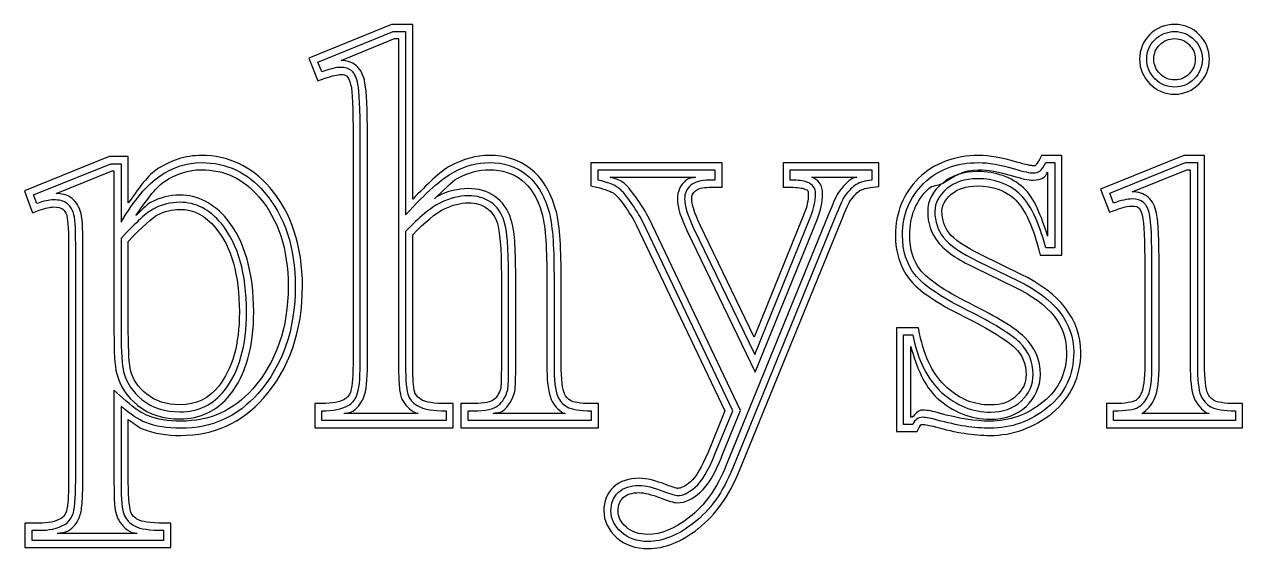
# Model space of a CAD drawing. Extents: x 35 to 204, y 106 to 197.
# Drawn here: x 154.94 to 178.7, y 132.91 to 143.15 of the extents above; entities that cross this region are included whole.
import ezdxf

# ---------------------------------------------------------------- set-up
doc = ezdxf.new("R2010")
doc.units = 0
doc.layers.add('Plast_1', color=7, linetype='CONTINUOUS')

msp = doc.modelspace()

# ---------------------------------------------------------------- linework, layer by layer
at = {"layer": 'Plast_1', "color": 7}
for points in [[(162.10547, 143.14648), (160.48828, 142.48438), (160.66406, 142.04688), (160.78906, 142.08988)], [(162.51753, 139.73414), (162.51753, 143.14624), (162.37886, 143.14624), (162.10547, 143.14648)], [(160.74481, 142.22131), (160.67001, 142.4082), (162.13314, 143.00627), (162.37871, 143.00629)], [(161.11942, 142.44113), (162.16017, 142.86719)], [(162.16017, 142.86719), (162.23827, 142.86719), (162.23827, 139.06836), (162.24027, 139.07036), (162.24027, 136.51763)], [(162.37871, 143.00629), (162.37871, 139.42856)], [(177.37895, 142.86705), (177.37891, 142.86719)], [(177.6582, 142.75), (177.6582, 142.748), (177.6602, 142.746)], [(161.23633, 142.13278), (161.23633, 142.13078), (161.23833, 142.12878)], [(177.65824, 142.18155), (177.65824, 142.17955)], [(161.31253, 141.94909), (161.31253, 141.94709), (161.31453, 141.94509)], [(177.85547, 141.98633), (177.85747, 141.98633)], [(161.35363, 140.94509), (161.35363, 136.51736)], [(161.49237, 136.51828), (161.49237, 140.94505)], [(161.63312, 136.51731), (161.63312, 140.94504)], [(156.9707, 139.66406), (156.9707, 140.56641), (156.59961, 140.56641), (154.94336, 139.89648), (154.99026, 139.76953), (155.10355, 139.4668), (155.2344, 139.5176)], [(155.12179, 139.81838), (156.62764, 140.42712), (156.83056, 140.42712), (156.83056, 139.28439)], [(158.39467, 140.58764), (158.39453, 140.58789)], [(165.99219, 140.44336), (165.99219, 140.30469), (165.99219, 139.99609), (166.10156, 139.97069)], [(168.3011, 139.96679), (168.55305, 139.96679), (168.55305, 140.44335), (165.99219, 140.44336)], [(171.48822, 139.96886), (171.61127, 139.98256), (171.61127, 140.4435), (169.74213, 140.4435), (169.74213, 139.96694), (169.8808, 139.96694)], [(173.55474, 140.58762), (173.55469, 140.58789)], [(174.72866, 138.74801), (174.75596, 138.64254), (175.17979, 138.64254), (175.17979, 140.58785), (175.03916, 140.58785), (174.77744, 140.58785), (174.73834, 140.51165)], [(174.86338, 140.4485), (175.03959, 140.44848)], [(175.03959, 140.44848), (175.03959, 138.78244), (174.86338, 138.78244)], [(177.55859, 140.58789), (175.93359, 139.92773), (176.10742, 139.47852), (176.23633, 139.52732)], [(176.18769, 139.6581), (176.11289, 139.85033), (177.5867, 140.4484), (177.82167, 140.44848)], [(177.96103, 136.51751), (177.96103, 140.58782), (177.82236, 140.58782), (177.55859, 140.58789)], [(177.82167, 140.44848), (177.82167, 136.51832)], [(155.56442, 139.84773), (156.65427, 140.28718), (156.69137, 140.28718), (156.69137, 139.10945), (156.69137, 138.96882), (156.69137, 138.77155), (156.69137, 137.14265)], [(164.01393, 140.30874), (164.01368, 140.30859)], [(166.13265, 140.30431), (168.41278, 140.30431), (168.41278, 140.10673), (168.30064, 140.10673)], [(166.13265, 140.10681), (166.13265, 140.30431)], [(169.88125, 140.10677), (169.88125, 140.30435), (171.47254, 140.30435), (171.47254, 140.10677)], [(174.90034, 140.26371), (174.90034, 139.01371)], [(176.55098, 139.87676), (177.61329, 140.30859)], [(177.61329, 140.30859), (177.68169, 140.30859), (177.68169, 136.51758)], [(157.66595, 140.07034), (157.66795, 140.07234)], [(163.38303, 140.13882), (163.38503, 140.13882)], [(166.36707, 140.16413), (166.36719, 140.16406)], [(166.36719, 140.16406), (168.03516, 140.16406)], [(166.6113, 140.06833), (166.6093, 140.07033), (166.6073, 140.07233)], [(170.30079, 140.1641), (171.17579, 140.1641)], [(170.44732, 140.06059), (170.44532, 140.06059)], [(155.18581, 139.64748), (155.12179, 139.81838)], [(155.83981, 139.77153), (155.83981, 139.77353)], [(170.14838, 139.93954), (170.15238, 139.93954), (170.15438, 139.93754)], [(170.22278, 139.89654), (170.22478, 139.89454), (170.22478, 139.89254)], [(170.8203, 139.86335), (170.8183, 139.85935), (170.8163, 139.85735)], [(174.24619, 139.74605), (174.24819, 139.74605)], [(155.68167, 139.5449), (155.68367, 139.5429), (155.68567, 139.5429)], [(163.95895, 139.56037), (163.96095, 139.55837)], [(171.04672, 139.6992), (171.04872, 139.7012), (171.05072, 139.7052)], [(176.67773, 139.56252), (176.67973, 139.56252), (176.68173, 139.56052)], [(164.16798, 139.25759), (164.16798, 139.25559), (164.16998, 139.25559)], [(164.43377, 139.34388), (164.43377, 139.34588)], [(166.87695, 139.23437), (168.60742, 135.60155), (168.2832, 134.80858)], [(168.41278, 134.75624), (168.75988, 135.60528), (167.00305, 139.29515)], [(168.54299, 134.7031), (168.54099, 134.7031), (168.91208, 135.60935), (167.12888, 139.35544)], [(167.87109, 139.10741), (169.19727, 136.35546), (170.41016, 139.34765), (170.41016, 139.34965)], [(167.99627, 139.16691), (169.18707, 136.69988), (170.28174, 139.40186)], [(170.15268, 139.45504), (169.17612, 137.04293), (168.12339, 139.22652)], [(170.62098, 139.42181), (170.62298, 139.42181), (168.63079, 134.54095)], [(170.75165, 139.3699), (168.75988, 134.48924)], [(168.88852, 134.43748), (170.88071, 139.31834)], [(177.02364, 139.4607), (177.02364, 139.4627)], [(162.37877, 139.10279), (162.37877, 136.51828)], [(162.51755, 136.5174), (162.51755, 139.03888)], [(172.98257, 139.07023), (172.98057, 139.07223)], [(155.80487, 138.86321), (155.80487, 134.23821)], [(155.94406, 134.23819), (155.94406, 138.86253)], [(156.08397, 134.23833), (156.08397, 138.86333)], [(156.83056, 138.96933), (156.83056, 137.14309)], [(156.97067, 137.14262), (156.97067, 138.90824)], [(173.54442, 138.52078), (174.32405, 138.14165)], [(174.38492, 138.2675), (173.60562, 138.6464)], [(172.42196, 138.34961), (172.41996, 138.34961), (172.41996, 138.35161)], [(173.48437, 138.39453), (174.26367, 138.01563)], [(176.79503, 138.40231), (176.79503, 136.51755)], [(176.93531, 136.51826), (176.93531, 138.40324)], [(177.07444, 136.51734), (177.07444, 138.4021)], [(164.24618, 138.24778), (164.24618, 136.51731)], [(164.38653, 136.51828), (164.38653, 138.24841)], [(164.52557, 136.51771), (164.52557, 138.24818)], [(165.13282, 138.24805), (165.13282, 136.51758)], [(165.27293, 138.24845), (165.27293, 136.51832)], [(165.41206, 136.51734), (165.41206, 138.24781)], [(172.40434, 137.11129), (172.38284, 137.22457), (171.95315, 137.22457), (171.95315, 135.19918), (172.35355, 135.19918), (172.39265, 135.27538)], [(172.26819, 135.33821), (172.09197, 135.33821), (172.09197, 137.08435), (172.26819, 137.08435)], [(172.25791, 135.47852), (172.23251, 135.47852), (172.23251, 136.85742)], [(174.25781, 136.83594), (174.25981, 136.83394)], [(157.01367, 136.39648), (157.01367, 136.39848)], [(156.92379, 135.79883), (156.69137, 136.00977), (156.69137, 134.20703)], [(164.50597, 135.98036), (164.50597, 135.98636), (164.50797, 135.99036)], [(165.47656, 135.93721), (165.47456, 135.93921)], [(176.73453, 135.96286), (176.73253, 135.96086), (176.73253, 135.95886)], [(178.01573, 135.95691), (178.01573, 135.95891)], [(156.83056, 135.69598), (156.83056, 134.20615)], [(157.15423, 135.71101), (157.15423, 135.70901)], [(160.74419, 135.74391), (160.60552, 135.74391), (160.60552, 135.27321), (163.30864, 135.27321), (163.30864, 135.74391), (163.16997, 135.74391)], [(161.19546, 135.83181), (161.19346, 135.82981), (161.19146, 135.82981)], [(162.30477, 135.83794), (162.30477, 135.83594), (162.30677, 135.83394)], [(162.70708, 135.80841), (162.70508, 135.80841)], [(163.70909, 135.74389), (163.45714, 135.74389), (163.45714, 135.27319), (166.13878, 135.27319), (166.13878, 135.74389), (166, 135.74389)], [(165.22072, 135.82813), (165.22072, 135.82613)], [(176.18761, 135.74406), (176.04894, 135.74406), (176.04894, 135.27336), (178.70323, 135.27336), (178.70323, 135.74406), (178.56456, 135.74406)], [(176.98654, 135.84542), (176.98654, 135.84742)], [(177.75789, 135.85156), (177.75789, 135.84756), (177.75989, 135.84556)], [(156.97084, 134.20678), (156.97084, 135.43725)], [(157.36133, 135.50586), (157.35933, 135.50586)], [(163.16908, 135.60516), (163.16908, 135.41292), (160.74477, 135.41292), (160.74477, 135.60516)], [(162.62524, 135.55241), (161.17211, 135.55241)], [(161.32055, 135.58171), (161.32255, 135.58371)], [(162.57044, 135.56441), (162.57444, 135.56241), (162.57644, 135.56041)], [(165.99919, 135.60516), (165.99919, 135.41292), (163.59624, 135.41292), (163.59624, 135.60516), (163.70838, 135.60516)], [(165.4922, 135.55255), (164.08399, 135.55255)], [(164.26759, 135.59555), (164.26959, 135.59555), (164.27159, 135.59755)], [(172.78516, 135.55859), (172.78916, 135.55659)], [(178.56394, 135.60516), (178.56394, 135.41292), (176.18769, 135.41292), (176.18769, 135.60516)], [(178.05099, 135.55245), (176.73654, 135.55245)], [(178.01379, 135.55845), (178.01579, 135.55845)], [(172.70909, 135.29098), (172.70909, 135.28898), (172.71109, 135.28898)], [(166.43544, 134.11716), (166.43344, 134.11716), (166.43144, 134.11516)], [(167.46478, 134.16013), (167.46278, 134.16013)], [(167.9375, 134.22069), (167.9355, 134.22069)], [(168.11911, 134.00969), (168.12111, 134.01169)], [(167.3632, 133.90037), (167.3652, 133.90037), (167.3652, 133.89837)], [(155.75797, 133.6347), (155.75797, 133.6307), (155.75597, 133.6267)], [(155.23063, 133.41191), (154.95524, 133.41191), (154.95524, 132.93535), (157.79703, 132.93535), (157.79703, 133.41191), (157.65836, 133.41191)], [(156.01177, 133.51758), (156.01177, 133.51958)], [(156.76167, 133.51367), (156.76167, 133.51167)], [(168.08574, 133.30462), (168.08774, 133.30662)], [(157.6582, 133.27167), (157.6582, 133.07409), (155.09505, 133.07409), (155.09505, 133.27167), (155.22855, 133.27167)], [(157.14062, 133.21287), (155.58203, 133.21287)], [(155.79883, 133.26167), (155.80083, 133.26367)], [(157.03706, 133.22847), (157.03906, 133.22847)]]:
    msp.add_lwpolyline(points, dxfattribs=at)
for points in [[(177.37896, 143.14648)], [(177.37846, 143.00629)], [(158.39451, 140.30866)], [(173.55464, 140.30863)], [(172.83988, 140.04111)], [(157.97263, 139.5352)], [(156.8306, 138.96933)]]:
    msp.add_lwpolyline(points, close=True, dxfattribs=at)
for points in [[(177.37891, 143.14648), (177.19339, 143.14648), (177.02099, 143.07568), (176.89062, 142.94531)], [(177.85747, 142.94336), (177.73084, 143.07436), (177.56169, 143.14648), (177.37896, 143.14648)], [(176.89062, 142.94531), (176.76357, 142.81827), (176.69336, 142.64842), (176.69336, 142.4668)], [(176.83379, 142.46696), (176.83379, 142.61648), (176.88541, 142.742857), (176.98865, 142.84609)], [(176.98865, 142.84609), (177.09545, 142.95289), (177.225387, 143.00629), (177.37846, 143.00629)], [(177.08793, 142.74791), (177.17113, 142.83111), (177.25832, 142.86705), (177.37895, 142.86705)], [(177.37846, 143.00629), (177.52798, 143.00629), (177.65436, 142.95289), (177.7576, 142.84609)], [(177.37891, 142.86719), (177.49521, 142.86719), (177.57835, 142.83259), (177.6582, 142.75)], [(177.7576, 142.84609), (177.864393, 142.742857), (177.91779, 142.61648), (177.91779, 142.46696)], [(178.05669, 142.4668), (178.05669, 142.648), (177.98639, 142.81708), (177.85747, 142.94336)], [(176.9727, 142.46666), (176.9727, 142.58407), (177.0085, 142.66848), (177.08793, 142.74791)], [(177.6602, 142.746), (177.7428, 142.6662), (177.77738, 142.58301), (177.77738, 142.46671)], [(161.4163, 142.34153), (161.3361, 142.41033), (161.22982, 142.43893), (161.11942, 142.44113)], [(161.58622, 142.00168), (161.55842, 142.14465), (161.51212, 142.26181), (161.4163, 142.34153)], [(176.69336, 142.4668), (176.69336, 142.28407), (176.76476, 142.11419), (176.89453, 141.98438)], [(176.99399, 142.08249), (176.88719, 142.18929), (176.83379, 142.317447), (176.83379, 142.46696)], [(177.09184, 142.1815), (177.00804, 142.2653), (176.9727, 142.35036), (176.9727, 142.46666)], [(177.77738, 142.46671), (177.77738, 142.35041), (177.74198, 142.26533), (177.65824, 142.18155)], [(177.91779, 142.46696), (177.91779, 142.317447), (177.864393, 142.18929), (177.7576, 142.08249)], [(177.85747, 141.98633), (177.98608, 142.11591), (178.05669, 142.28496), (178.05669, 142.4668)], [(161.10792, 142.30671), (161.03316, 142.30671), (160.912123, 142.278243), (160.74481, 142.22131)], [(160.78906, 142.08988), (160.95038, 142.14478), (161.06807, 142.16798), (161.10742, 142.16798)], [(161.10742, 142.16798), (161.17672, 142.16798), (161.21308, 142.15298), (161.23633, 142.13278)], [(161.32686, 142.23731), (161.27346, 142.283577), (161.20048, 142.30671), (161.10792, 142.30671)], [(161.23833, 142.12878), (161.25413, 142.11598), (161.29083, 142.06078), (161.31253, 141.94909)], [(161.44967, 141.97565), (161.424737, 142.10381), (161.3838, 142.19103), (161.32686, 142.23731)], [(177.37895, 142.06236), (177.26265, 142.06236), (177.17562, 142.09776), (177.09184, 142.1815)], [(177.65824, 142.17955), (177.57844, 142.09695), (177.49525, 142.06236), (177.37895, 142.06236)], [(161.31453, 141.94509), (161.33373, 141.85889), (161.35363, 141.50164), (161.35363, 140.94509)], [(161.49237, 140.94505), (161.49237, 141.503963), (161.478137, 141.847497), (161.44967, 141.97565)], [(161.63312, 140.94504), (161.63312, 141.50426), (161.62412, 141.83108), (161.58622, 142.00168)], [(176.89453, 141.98438), (177.02435, 141.85456), (177.19618, 141.7832), (177.37891, 141.7832)], [(177.37846, 141.92229), (177.228947, 141.92229), (177.10079, 141.97569), (176.99399, 142.08249)], [(177.7576, 142.08249), (177.65436, 141.97569), (177.52798, 141.92229), (177.37846, 141.92229)], [(177.37891, 141.7832), (177.56101, 141.7832), (177.72898, 141.8562), (177.85547, 141.98633)], [(158.39453, 140.58789), (158.08446, 140.58789), (157.7857, 140.49049), (157.50977, 140.30273)], [(157.58882, 140.18683), (157.84514, 140.361263), (158.113917, 140.44848), (158.39515, 140.44848)], [(159.72866, 139.96264), (159.37898, 140.37236), (158.9217, 140.58764), (158.39467, 140.58764)], [(158.39515, 140.44848), (158.886417, 140.44848), (159.295807, 140.256243), (159.62332, 139.87177)], [(164.01362, 140.58765), (163.75719, 140.58765), (163.50039, 140.51835), (163.2519, 140.38453)], [(163.31853, 140.26159), (163.549923, 140.386183), (163.781317, 140.44848), (164.01271, 140.44848)], [(164.01271, 140.44848), (164.290383, 140.44848), (164.5289, 140.371943), (164.72826, 140.21887)], [(164.81245, 140.32984), (164.58828, 140.50196), (164.31693, 140.58765), (164.01362, 140.58765)], [(173.55469, 140.58789), (173.08809, 140.58789), (172.68869, 140.43871), (172.38477, 140.14258)], [(172.48179, 140.04265), (172.759463, 140.313203), (173.117233, 140.44848), (173.5551, 140.44848)], [(174.29497, 140.45871), (174.01229, 140.54311), (173.76678, 140.58762), (173.55474, 140.58762)], [(173.5551, 140.44848), (173.74734, 140.44848), (173.980517, 140.407543), (174.25463, 140.32567)], [(174.61724, 140.38451), (174.59774, 140.38451), (174.4725, 140.40651), (174.29497, 140.45871)], [(174.73834, 140.51165), (174.69944, 140.43385), (174.66084, 140.38847), (174.66604, 140.39251)], [(174.75124, 140.28297), (174.783307, 140.307903), (174.820687, 140.36308), (174.86338, 140.4485)], [(156.83056, 139.28439), (157.083313, 139.715137), (157.336067, 140.01595), (157.58882, 140.18683)], [(157.50977, 140.30273), (157.32096, 140.17509), (157.14763, 139.90683), (156.9707, 139.66406)], [(157.66795, 140.07234), (157.90465, 140.23342), (158.14212, 140.30866), (158.39451, 140.30866)], [(158.39453, 140.30859), (158.84941, 140.30859), (159.21239, 140.13951), (159.51758, 139.78125)], [(162.37871, 139.42856), (162.773857, 139.862873), (163.08713, 140.14055), (163.31853, 140.26159)], [(163.2519, 140.38453), (163.05393, 140.28077), (162.7882, 140.00763), (162.51753, 139.73414)], [(163.38503, 140.13882), (163.59933, 140.25421), (163.80758, 140.30874), (164.01393, 140.30874)], [(164.01368, 140.30859), (164.26572, 140.30859), (164.46804, 140.24149), (164.64259, 140.10742)], [(164.72826, 140.21887), (164.927613, 140.06579), (165.07535, 139.825493), (165.17147, 139.49798)], [(165.30464, 139.53687), (165.20283, 139.88375), (165.04133, 140.15409), (164.81245, 140.32984)], [(172.84761, 140.04301), (173.05715, 140.17166), (173.25774, 140.30863), (173.55464, 140.30863)], [(173.53315, 140.27348), (173.26239, 140.27348), (173.02831, 140.19568), (172.84761, 140.04301)], [(174.43159, 139.95512), (174.19492, 140.16707), (173.88677, 140.27348), (173.53315, 140.27348)], [(173.55469, 140.30859), (173.72712, 140.30859), (173.9493, 140.27069), (174.21484, 140.19141)], [(174.21484, 140.19141), (174.40042, 140.13681), (174.51564, 140.10551), (174.61719, 140.10551)], [(174.25463, 140.32567), (174.436183, 140.27227), (174.55722, 140.24557), (174.61774, 140.24557)], [(174.66604, 140.39251), (174.66555, 140.39213), (174.65374, 140.38451), (174.61724, 140.38451)], [(174.61774, 140.24557), (174.674673, 140.24557), (174.719173, 140.258037), (174.75124, 140.28297)], [(174.83594, 140.17191), (174.86544, 140.19491), (174.87964, 140.23511), (174.90034, 140.26371)], [(157.11907, 139.41409), (157.30614, 139.68711), (157.49333, 139.95364), (157.66595, 140.07034)], [(160.36733, 138.03491), (160.36733, 138.8144), (160.15492, 139.46471), (159.72866, 139.96264)], [(162.93967, 139.74234), (163.08829, 139.87329), (163.28473, 140.0874), (163.38303, 140.13882)], [(164.64259, 140.10742), (164.81242, 139.97701), (164.94668, 139.76713), (165.03712, 139.45898)], [(166.10156, 139.97069), (166.27422, 139.93009), (166.39163, 139.88049), (166.44727, 139.84179)], [(166.5278, 139.95729), (166.44592, 140.014223), (166.314203, 140.064063), (166.13265, 140.10681)], [(166.6073, 140.07233), (166.5487, 140.11303), (166.44843, 140.13483), (166.36707, 140.16413)], [(166.74674, 139.70632), (166.65774, 139.830913), (166.58476, 139.91457), (166.5278, 139.95729)], [(166.85934, 139.78708), (166.76654, 139.91699), (166.69244, 140.00748), (166.6113, 140.06833)], [(167.8457, 140.10546), (167.74081, 140.01486), (167.67969, 139.88264), (167.67969, 139.74413)], [(167.93753, 139.99993), (167.85921, 139.93229), (167.82005, 139.846853), (167.82005, 139.74362)], [(168.03516, 140.16406), (167.97376, 140.14166), (167.89395, 140.14746), (167.8457, 140.10546)], [(168.30064, 140.10673), (168.140447, 140.10673), (168.01941, 140.07113), (167.93753, 139.99993)], [(168.02962, 139.89449), (168.07752, 139.93609), (168.16158, 139.96679), (168.3011, 139.96679)], [(169.8808, 139.96694), (170.02629, 139.96694), (170.12613, 139.94874), (170.14838, 139.93954)], [(170.20165, 140.06937), (170.141117, 140.094303), (170.034317, 140.10677), (169.88125, 140.10677)], [(170.33514, 139.97857), (170.306673, 140.017703), (170.262177, 140.04797), (170.20165, 140.06937)], [(170.44532, 140.06059), (170.40932, 140.10949), (170.35482, 140.13689), (170.30079, 140.1641)], [(170.37254, 139.83439), (170.37254, 139.898457), (170.360073, 139.946517), (170.33514, 139.97857)], [(170.51172, 139.83402), (170.51172, 139.91472), (170.49752, 139.99376), (170.44732, 140.06059)], [(171.09569, 140.1407), (170.99729, 140.0816), (170.91185, 139.98921), (170.8203, 139.86335)], [(171.16817, 140.02137), (171.09697, 139.978637), (171.01865, 139.89854), (170.93321, 139.78108)], [(171.17579, 140.1641), (171.15199, 140.1537), (171.11739, 140.1537), (171.09569, 140.1407)], [(171.47254, 140.10677), (171.34082, 140.092503), (171.239363, 140.064037), (171.16817, 140.02137)], [(171.24017, 139.90246), (171.28467, 139.92916), (171.36863, 139.95596), (171.48822, 139.96886)], [(172.38477, 140.14258), (172.08604, 139.84774), (171.93164, 139.46716), (171.93164, 139.0332)], [(172.07061, 139.03341), (172.07061, 139.435683), (172.20767, 139.772097), (172.48179, 140.04265)], [(172.83984, 140.04102), (172.66557, 139.89107), (172.56055, 139.70268), (172.56055, 139.49805)], [(172.58012, 139.94341), (172.64712, 140.00871), (172.76318, 139.99331), (172.83988, 140.04111)], [(173.53374, 140.13343), (173.284547, 140.13343), (173.083413, 140.06757), (172.93034, 139.93585)], [(173.02158, 139.83004), (173.14629, 139.93735), (173.30869, 139.9941), (173.5333, 139.9941)], [(173.5333, 139.9941), (173.83403, 139.9941), (174.06297, 139.9107), (174.24619, 139.74605)], [(174.34007, 139.85041), (174.13003, 140.03909), (173.861253, 140.13343), (173.53374, 140.13343)], [(174.90034, 139.01371), (174.77387, 139.41248), (174.63882, 139.77207), (174.43159, 139.95512)], [(174.61719, 140.10551), (174.69449, 140.10551), (174.77229, 140.12241), (174.83594, 140.17191)], [(155.51155, 139.72228), (155.42611, 139.72228), (155.31753, 139.697347), (155.18581, 139.64748)], [(155.76252, 139.65818), (155.701987, 139.700913), (155.61833, 139.72228), (155.51155, 139.72228)], [(155.83981, 139.77353), (155.76301, 139.82663), (155.66517, 139.84093), (155.56442, 139.84773)], [(156.03317, 139.50982), (155.99717, 139.6179), (155.931, 139.71027), (155.83981, 139.77153)], [(157.97259, 139.81448), (157.77846, 139.81448), (157.58672, 139.76418), (157.40227, 139.66995)], [(158.89251, 139.34573), (158.64479, 139.64764), (158.32708, 139.81448), (157.97259, 139.81448)], [(159.51758, 139.78125), (159.89586, 139.33937), (160.08789, 138.76508), (160.08789, 138.03516)], [(159.62332, 139.87177), (160.025593, 139.401863), (160.22673, 138.789557), (160.22673, 138.03485)], [(162.99627, 139.78924), (162.97927, 139.78124), (162.95687, 139.75184), (162.93967, 139.74234)], [(163.60174, 139.94159), (163.40263, 139.94159), (163.20021, 139.88929), (162.99627, 139.78924)], [(163.6016, 139.80232), (163.427167, 139.80232), (163.24561, 139.75604), (163.05693, 139.66348)], [(164.03947, 139.67416), (163.918437, 139.7596), (163.77248, 139.80232), (163.6016, 139.80232)], [(164.11737, 139.78924), (163.97136, 139.8918), (163.7952, 139.94159), (163.60174, 139.94159)], [(164.43377, 139.34588), (164.37297, 139.53525), (164.26661, 139.68828), (164.11737, 139.78924)], [(166.44727, 139.84179), (166.48087, 139.81579), (166.54922, 139.74199), (166.63281, 139.62499)], [(167.12888, 139.35544), (167.06978, 139.47754), (166.97963, 139.6194), (166.85934, 139.78708)], [(167.67969, 139.74413), (167.67969, 139.56594), (167.74919, 139.36227), (167.87109, 139.10741)], [(167.82005, 139.74362), (167.82005, 139.60478), (167.87879, 139.412543), (167.99627, 139.16691)], [(167.95932, 139.7441), (167.95932, 139.8121), (167.97792, 139.8498), (168.02962, 139.89449)], [(168.12339, 139.22652), (168.01032, 139.46293), (167.95932, 139.64461), (167.95932, 139.7441)], [(170.23278, 139.83394), (170.23278, 139.71132), (170.20708, 139.58617), (170.15268, 139.45504)], [(170.15438, 139.93754), (170.19618, 139.92274), (170.21478, 139.90744), (170.22278, 139.89654)], [(170.22478, 139.89254), (170.22178, 139.89654), (170.23278, 139.87994), (170.23278, 139.83394)], [(170.28174, 139.40186), (170.342273, 139.54782), (170.37254, 139.691997), (170.37254, 139.83439)], [(170.41016, 139.34965), (170.47636, 139.50984), (170.51172, 139.67249), (170.51172, 139.83402)], [(170.8163, 139.85735), (170.7645, 139.77685), (170.71077, 139.6481), (170.62098, 139.42181)], [(170.93321, 139.78108), (170.901143, 139.731213), (170.840623, 139.594153), (170.75165, 139.3699)], [(171.05072, 139.7052), (171.12762, 139.80955), (171.19731, 139.87674), (171.24017, 139.90246)], [(172.21098, 139.03325), (172.21098, 139.40384), (172.3306, 139.69714), (172.58012, 139.94341)], [(172.93034, 139.93585), (172.77726, 139.804137), (172.70072, 139.65818), (172.70072, 139.49798)], [(172.83994, 139.49801), (172.83994, 139.61377), (172.88974, 139.71656), (173.02158, 139.83004)], [(174.24819, 139.74605), (174.42477, 139.59007), (174.59681, 139.25802), (174.72866, 138.74801)], [(174.86338, 138.78244), (174.7281, 139.305747), (174.553663, 139.661737), (174.34007, 139.85041)], [(176.5508, 139.7382), (176.45112, 139.7382), (176.330083, 139.7115), (176.18769, 139.6581)], [(176.76974, 139.6688), (176.71634, 139.715067), (176.64336, 139.7382), (176.5508, 139.7382)], [(176.85957, 139.77325), (176.77617, 139.84475), (176.66613, 139.87676), (176.55098, 139.87676)], [(177.02364, 139.4627), (176.99544, 139.59177), (176.94964, 139.6994), (176.85957, 139.77325)], [(155.2344, 139.5176), (155.35678, 139.5639), (155.45345, 139.582), (155.51175, 139.582)], [(155.51175, 139.582), (155.59995, 139.582), (155.65271, 139.5653), (155.68167, 139.5449)], [(155.68567, 139.5429), (155.72197, 139.5187), (155.74887, 139.4841), (155.76967, 139.42181)], [(155.90136, 139.46594), (155.872893, 139.55138), (155.826613, 139.61546), (155.76252, 139.65818)], [(156.08397, 138.86333), (156.08397, 139.18434), (156.07797, 139.37532), (156.03317, 139.50982)], [(157.46605, 139.54604), (157.33789, 139.481973), (157.126073, 139.289737), (156.8306, 138.96933)], [(157.40227, 139.66995), (157.32947, 139.63345), (157.20756, 139.4908), (157.11907, 139.41409)], [(157.97334, 139.6742), (157.80246, 139.6742), (157.633363, 139.63148), (157.46605, 139.54604)], [(157.52927, 139.42192), (157.67945, 139.49862), (157.825, 139.5352), (157.97263, 139.5352)], [(157.97266, 139.53516), (158.24471, 139.53516), (158.46979, 139.42336), (158.67773, 139.16992)], [(158.785, 139.25769), (158.557167, 139.535363), (158.286613, 139.6742), (157.97334, 139.6742)], [(163.05693, 139.66348), (162.868257, 139.57092), (162.642203, 139.384023), (162.37877, 139.10279)], [(162.51755, 139.03888), (162.75554, 139.28677), (162.96698, 139.46425), (163.11911, 139.53888)], [(163.11911, 139.53888), (163.29253, 139.62398), (163.45177, 139.66193), (163.60153, 139.66193)], [(163.60153, 139.66193), (163.74916, 139.66193), (163.86319, 139.62793), (163.95895, 139.56037)], [(163.96095, 139.55837), (164.05335, 139.49587), (164.12186, 139.4021), (164.16798, 139.25759)], [(164.30113, 139.30037), (164.24773, 139.467683), (164.16051, 139.59228), (164.03947, 139.67416)], [(165.17147, 139.49798), (165.23911, 139.270147), (165.27293, 138.853637), (165.27293, 138.24845)], [(165.41206, 138.24781), (165.41206, 138.85819), (165.38186, 139.27673), (165.30464, 139.53687)], [(166.63281, 139.62499), (166.74747, 139.46515), (166.82924, 139.33297), (166.87695, 139.23437)], [(167.00305, 139.29515), (166.94965, 139.405503), (166.864213, 139.54256), (166.74674, 139.70632)], [(170.88071, 139.31834), (170.96741, 139.5369), (171.03276, 139.67622), (171.04672, 139.6992)], [(172.56055, 139.49805), (172.56055, 139.273), (172.62705, 139.06724), (172.75977, 138.90039)], [(172.70072, 139.49798), (172.70072, 139.298627), (172.75768, 139.12775), (172.8716, 138.98535)], [(172.98057, 139.07223), (172.88647, 139.18983), (172.83994, 139.32523), (172.83994, 139.49801)], [(176.23633, 139.52732), (176.3687, 139.57692), (176.47601, 139.59962), (176.55078, 139.59962)], [(176.55078, 139.59962), (176.62008, 139.59962), (176.65448, 139.58262), (176.67773, 139.56252)], [(176.68173, 139.56052), (176.69613, 139.54902), (176.72883, 139.50142), (176.75013, 139.40427)], [(176.88721, 139.43384), (176.862277, 139.54776), (176.82312, 139.62608), (176.76974, 139.6688)], [(155.76967, 139.42181), (155.78177, 139.38541), (155.80487, 139.17587), (155.80487, 138.86321)], [(155.94406, 138.86253), (155.94406, 139.179363), (155.929827, 139.3805), (155.90136, 139.46594)], [(156.97067, 138.90824), (157.236, 139.19033), (157.45108, 139.38283), (157.52927, 139.42192)], [(159.27627, 137.5329), (159.27627, 138.280487), (159.112513, 138.855417), (158.785, 139.25769)], [(159.41595, 137.53323), (159.41595, 138.30119), (159.24673, 138.91065), (158.89251, 139.34573)], [(164.16998, 139.25559), (164.21238, 139.13111), (164.24618, 138.77681), (164.24618, 138.24778)], [(164.38653, 138.24841), (164.38653, 138.782397), (164.358063, 139.13305), (164.30113, 139.30037)], [(164.52557, 138.24818), (164.52557, 138.78617), (164.50497, 139.1336), (164.43377, 139.34388)], [(165.03712, 139.45898), (165.09512, 139.26346), (165.13282, 138.84804), (165.13282, 138.24805)], [(176.75013, 139.40427), (176.77593, 139.27733), (176.79503, 138.92891), (176.79503, 138.40231)], [(176.93531, 138.40324), (176.93531, 138.933673), (176.919277, 139.277207), (176.88721, 139.43384)], [(177.07444, 138.4021), (177.07444, 138.93535), (177.06194, 139.27375), (177.02364, 139.4607)], [(158.67773, 139.16992), (158.97853, 138.80046), (159.13672, 138.26042), (159.13672, 137.5332)], [(171.93164, 139.0332), (171.93164, 138.70013), (172.02034, 138.40947), (172.20117, 138.17969)], [(172.31091, 138.26447), (172.15071, 138.467383), (172.07061, 138.723697), (172.07061, 139.03341)], [(172.41996, 138.35161), (172.28115, 138.52743), (172.21098, 138.74759), (172.21098, 139.03325)], [(173.60562, 138.6464), (173.2767, 138.80567), (173.06672, 138.95894), (172.98257, 139.07023)], [(172.75977, 138.90039), (172.89633, 138.71977), (173.13691, 138.56278), (173.48437, 138.39453)], [(172.8716, 138.98535), (172.981953, 138.839397), (173.206227, 138.68454), (173.54442, 138.52078)], [(173.38681, 137.69531), (172.87883, 137.94755), (172.55481, 138.17838), (172.42196, 138.34961)], [(172.20117, 138.17969), (172.38871, 137.93796), (172.73926, 137.70571), (173.26367, 137.44531)], [(173.32549, 137.57028), (172.809297, 137.826593), (172.471103, 138.05799), (172.31091, 138.26447)], [(174.32405, 138.14165), (175.046717, 137.789217), (175.40805, 137.324647), (175.40805, 136.74794)], [(175.54702, 136.74797), (175.54703, 137.38294), (175.13453, 137.90192), (174.38492, 138.2675)], [(160.08789, 138.03516), (160.08789, 137.21814), (159.85738, 136.5585), (159.39648, 136.0332)], [(160.22673, 138.03485), (160.22673, 137.19115), (159.984657, 136.493403), (159.50051, 135.94161)], [(159.60561, 135.84936), (160.113, 136.42765), (160.36733, 137.16452), (160.36733, 138.03491)], [(174.26367, 138.01563), (174.95939, 137.67633), (175.26758, 137.26648), (175.26758, 136.74805)], [(174.35609, 136.93483), (174.18521, 137.10215), (173.841677, 137.313967), (173.32549, 137.57028)], [(174.45321, 137.03516), (174.25761, 137.22669), (173.90833, 137.43635), (173.38681, 137.69531)], [(159.13672, 137.5332), (159.13672, 136.89498), (158.99719, 136.41884), (158.73437, 136.08789)], [(158.84374, 136.00035), (159.132093, 136.363463), (159.27627, 136.874313), (159.27627, 137.5329)], [(158.95305, 135.91409), (159.26695, 136.30937), (159.41595, 136.85429), (159.41595, 137.53323)], [(173.26367, 137.44531), (173.77452, 137.19165), (174.11166, 136.97904), (174.25781, 136.83594)], [(156.69137, 137.14265), (156.69137, 136.74372), (156.70317, 136.48727), (156.74407, 136.3282)], [(156.83056, 137.14309), (156.83056, 136.747937), (156.846593, 136.48806), (156.87866, 136.36346)], [(157.01367, 136.39848), (156.99047, 136.48858), (156.97067, 136.75124), (156.97067, 137.14262)], [(172.93363, 136.06051), (172.68021, 136.28827), (172.49996, 136.63319), (172.40434, 137.11129)], [(172.23251, 136.85742), (172.34645, 136.45589), (172.48828, 136.08531), (172.74618, 135.85352)], [(172.26819, 137.08435), (172.36787, 136.585963), (172.558327, 136.21039), (172.83956, 135.95763)], [(174.61774, 136.31541), (174.61774, 136.561043), (174.530523, 136.767517), (174.35609, 136.93483)], [(174.7579, 136.31445), (174.7579, 136.59311), (174.65226, 136.84424), (174.45321, 137.03516)], [(174.25981, 136.83394), (174.40963, 136.69024), (174.47856, 136.52702), (174.47856, 136.31441)], [(175.26758, 136.74805), (175.26758, 136.33839), (175.12201, 136.02821), (174.8125, 135.77734)], [(175.40805, 136.74794), (175.40805, 136.302947), (175.238953, 135.943393), (174.90076, 135.66928)], [(174.98843, 135.56047), (175.35531, 135.85783), (175.54702, 136.26763), (175.54702, 136.74797)], [(157.33008, 135.92773), (157.15656, 136.06914), (157.05583, 136.22194), (157.01367, 136.39648)], [(161.35363, 136.51736), (161.35363, 136.2177), (161.32323, 136.01677), (161.30093, 135.96462)], [(161.42827, 135.90953), (161.471003, 136.00921), (161.49237, 136.212127), (161.49237, 136.51828)], [(161.55692, 135.8552), (161.62002, 136.00242), (161.63312, 136.20466), (161.63312, 136.51731)], [(162.24027, 136.51763), (162.24027, 136.34784), (162.24427, 136.2101), (162.25397, 136.09966)], [(162.37877, 136.51828), (162.37877, 136.183647), (162.39657, 135.97539), (162.43217, 135.89351)], [(162.53125, 136.12287), (162.52325, 136.22067), (162.51755, 136.35256), (162.51755, 136.5174)], [(164.24618, 136.51731), (164.24618, 136.2448), (164.23818, 136.069), (164.23448, 136.04856)], [(164.37053, 136.01633), (164.381197, 136.073263), (164.38653, 136.24058), (164.38653, 136.51828)], [(164.50797, 135.99036), (164.52617, 136.08766), (164.52557, 136.23822), (164.52557, 136.51771)], [(165.13282, 136.51758), (165.13282, 136.20126), (165.15272, 135.98449), (165.22072, 135.82813)], [(165.27293, 136.51832), (165.27293, 136.208607), (165.297863, 135.99679), (165.34773, 135.88287)], [(165.47456, 135.93921), (165.44336, 136.01061), (165.41206, 136.21511), (165.41206, 136.51734)], [(176.79503, 136.51755), (176.79503, 136.22262), (176.76303, 136.0239), (176.73453, 135.96286)], [(176.86051, 135.90417), (176.910377, 136.01097), (176.93531, 136.215667), (176.93531, 136.51826)], [(176.98654, 135.84742), (177.05724, 135.99987), (177.07444, 136.20797), (177.07444, 136.51734)], [(177.68169, 136.51758), (177.68169, 136.20493), (177.69649, 135.99983), (177.75789, 135.85156)], [(177.82167, 136.51832), (177.82167, 136.212167), (177.843037, 136.00747), (177.88577, 135.90423)], [(178.01573, 135.95891), (177.99173, 136.01791), (177.96103, 136.21888), (177.96103, 136.51751)], [(156.74407, 136.3282), (156.80207, 136.09086), (156.9441, 135.88225), (157.15423, 135.71101)], [(156.87866, 136.36346), (156.928527, 136.156987), (157.049563, 135.975433), (157.24177, 135.8188)], [(174.47856, 136.31441), (174.47856, 136.14739), (174.42016, 136.01846), (174.28715, 135.89449)], [(174.38279, 135.7921), (174.539423, 135.938053), (174.61774, 136.11249), (174.61774, 136.31541)], [(174.47861, 135.68945), (174.65883, 135.85739), (174.7579, 136.07564), (174.7579, 136.31445)], [(157.97852, 135.72266), (157.70843, 135.72266), (157.4989, 135.79316), (157.33008, 135.92773)], [(157.97845, 135.44534), (158.3707, 135.44534), (158.7096, 135.60782), (158.95305, 135.91409)], [(158.73437, 136.08789), (158.53639, 135.83882), (158.29823, 135.72266), (157.97852, 135.72266)], [(157.97868, 135.58384), (158.334667, 135.58384), (158.62302, 135.722677), (158.84374, 136.00035)], [(159.39648, 136.0332), (159.02093, 135.60736), (158.56459, 135.40234), (157.99414, 135.40234)], [(159.50051, 135.94161), (159.101797, 135.489503), (158.599847, 135.26345), (157.99466, 135.26345)], [(161.30093, 135.96462), (161.26693, 135.88522), (161.23003, 135.84911), (161.19546, 135.83181)], [(161.2574, 135.70662), (161.3286, 135.74222), (161.385557, 135.809857), (161.42827, 135.90953)], [(162.25397, 136.09966), (162.26297, 135.98921), (162.27307, 135.91074), (162.30477, 135.83794)], [(162.56055, 135.95099), (162.55655, 135.96119), (162.53955, 136.02609), (162.53125, 136.12287)], [(162.70508, 135.80841), (162.62758, 135.85351), (162.58494, 135.90111), (162.56055, 135.95099)], [(164.23448, 136.04856), (164.20478, 135.93887), (164.15668, 135.86721), (164.09581, 135.81809)], [(164.18363, 135.70662), (164.27263, 135.77782), (164.33493, 135.881057), (164.37053, 136.01633)], [(164.27159, 135.59755), (164.38716, 135.69005), (164.46462, 135.82324), (164.50597, 135.98036)], [(165.59961, 135.80049), (165.53681, 135.83709), (165.50061, 135.87949), (165.47656, 135.93721)], [(172.83956, 135.95763), (173.120793, 135.704877), (173.435847, 135.5785), (173.78472, 135.5785)], [(173.7852, 135.71871), (173.47001, 135.71871), (173.19354, 135.82692), (172.93363, 136.06051)], [(176.73253, 135.95886), (176.69523, 135.87286), (176.65133, 135.82594), (176.59972, 135.79676)], [(178.15441, 135.80066), (178.09641, 135.83446), (178.05133, 135.88326), (178.01573, 135.95691)], [(157.31115, 135.37558), (157.16875, 135.42898), (157.008553, 135.53578), (156.83056, 135.69598)], [(157.35933, 135.50586), (157.24199, 135.54986), (157.09376, 135.64585), (156.92379, 135.79883)], [(157.15423, 135.70901), (157.37675, 135.53099), (157.65832, 135.44534), (157.97845, 135.44534)], [(157.24177, 135.8188), (157.437563, 135.66216), (157.6832, 135.58384), (157.97868, 135.58384)], [(157.99428, 135.1228), (158.6342, 135.1228), (159.18374, 135.37099), (159.60561, 135.84936)], [(161.19146, 135.82981), (161.09676, 135.77841), (160.94686, 135.74391), (160.74419, 135.74391)], [(160.74477, 135.60516), (160.961923, 135.60516), (161.1328, 135.63898), (161.2574, 135.70662)], [(161.32255, 135.58371), (161.42906, 135.63791), (161.50591, 135.73617), (161.55692, 135.8552)], [(162.30677, 135.83394), (162.36037, 135.72184), (162.45256, 135.63175), (162.57044, 135.56441)], [(162.43217, 135.89351), (162.471303, 135.811637), (162.540723, 135.74222), (162.64043, 135.68526)], [(162.64043, 135.68526), (162.74367, 135.63186), (162.919887, 135.60516), (163.16908, 135.60516)], [(163.16997, 135.74391), (162.93173, 135.74391), (162.7702, 135.77611), (162.70708, 135.80841)], [(163.70838, 135.60516), (163.936213, 135.60516), (164.09463, 135.63898), (164.18363, 135.70662)], [(164.09581, 135.81809), (164.05121, 135.78529), (163.92106, 135.74389), (163.70909, 135.74389)], [(165.22072, 135.82613), (165.26812, 135.71478), (165.35215, 135.62089), (165.459, 135.55855)], [(165.34773, 135.88287), (165.38333, 135.797437), (165.443847, 135.7298), (165.52928, 135.67996)], [(165.52928, 135.67996), (165.61472, 135.630093), (165.771357, 135.60516), (165.99919, 135.60516)], [(166, 135.74389), (165.78234, 135.74389), (165.63843, 135.77789), (165.59961, 135.80049)], [(172.74618, 135.85352), (173.04875, 135.58159), (173.40268, 135.43945), (173.78525, 135.43945)], [(174.8125, 135.77734), (174.49987, 135.52458), (174.15975, 135.40234), (173.77344, 135.40234)], [(174.90076, 135.66928), (174.566127, 135.398727), (174.190553, 135.26345), (173.77404, 135.26345)], [(173.78472, 135.5785), (174.030353, 135.5785), (174.22971, 135.6497), (174.38279, 135.7921)], [(174.28715, 135.89449), (174.16131, 135.77744), (174.00387, 135.71871), (173.7852, 135.71871)], [(173.78525, 135.43945), (174.05784, 135.43945), (174.29828, 135.52175), (174.47861, 135.68945)], [(176.59972, 135.79676), (176.56832, 135.77906), (176.4171, 135.74406), (176.18761, 135.74406)], [(176.18769, 135.60516), (176.426203, 135.60516), (176.5864, 135.628293), (176.66828, 135.67456)], [(176.66828, 135.67456), (176.750153, 135.720827), (176.81423, 135.797363), (176.86051, 135.90417)], [(176.73654, 135.55245), (176.84742, 135.61515), (176.93123, 135.71971), (176.98654, 135.84542)], [(177.75989, 135.84556), (177.81619, 135.72419), (177.90284, 135.62316), (178.01379, 135.55845)], [(177.88577, 135.90423), (177.932037, 135.804557), (177.997897, 135.7298), (178.08335, 135.67996)], [(178.08335, 135.67996), (178.17235, 135.630093), (178.332547, 135.60516), (178.56394, 135.60516)], [(178.56456, 135.74406), (178.34422, 135.74406), (178.19918, 135.77606), (178.15441, 135.80066)], [(156.97084, 135.43725), (157.06724, 135.37025), (157.16774, 135.28066), (157.25991, 135.24584)], [(157.99414, 135.40234), (157.7439, 135.40234), (157.5335, 135.43894), (157.36133, 135.50586)], [(161.17211, 135.55241), (161.21671, 135.56751), (161.28095, 135.56041), (161.32055, 135.58171)], [(162.57644, 135.56041), (162.58824, 135.55441), (162.61284, 135.55841), (162.62524, 135.55241)], [(164.08399, 135.55255), (164.13909, 135.57175), (164.22333, 135.56155), (164.26759, 135.59555)], [(165.459, 135.55855), (165.467, 135.55355), (165.4838, 135.55655), (165.4922, 135.55255)], [(172.46104, 135.61719), (172.37524, 135.61719), (172.32084, 135.53799), (172.25791, 135.47852)], [(172.46043, 135.47704), (172.37855, 135.47704), (172.31447, 135.430763), (172.26819, 135.33821)], [(172.74878, 135.42364), (172.6313, 135.45924), (172.535183, 135.47704), (172.46043, 135.47704)], [(172.78916, 135.55659), (172.66382, 135.59459), (172.55794, 135.61719), (172.46104, 135.61719)], [(173.77344, 135.40234), (173.49101, 135.40234), (173.16064, 135.45434), (172.78516, 135.55859)], [(173.77359, 135.12297), (174.22031, 135.12297), (174.63179, 135.27212), (174.98843, 135.56047)], [(178.01579, 135.55845), (178.02479, 135.55345), (178.04199, 135.55645), (178.05099, 135.55245)], [(157.25991, 135.24584), (157.4722, 135.16334), (157.71765, 135.1228), (157.99428, 135.1228)], [(157.99466, 135.26345), (157.73122, 135.26345), (157.503383, 135.300827), (157.31115, 135.37558)], [(172.39265, 135.27538), (172.42425, 135.33848), (172.43165, 135.33788), (172.46105, 135.33788)], [(172.46105, 135.33788), (172.51365, 135.33788), (172.59947, 135.32418), (172.70909, 135.29098)], [(172.71109, 135.28898), (173.10455, 135.17969), (173.45795, 135.12297), (173.77359, 135.12297)], [(173.77404, 135.26345), (173.475007, 135.26345), (173.133253, 135.316847), (172.74878, 135.42364)], [(168.2832, 134.80858), (168.159, 134.50152), (168.03306, 134.30298), (167.9375, 134.22069)], [(168.02831, 134.11545), (168.15647, 134.22581), (168.284627, 134.439407), (168.41278, 134.75624)], [(168.63079, 134.54095), (168.44537, 134.08427), (168.20532, 133.74894), (167.91595, 133.52532)], [(168.75988, 134.48924), (168.56764, 134.015773), (168.314883, 133.658), (168.00161, 133.41592)], [(168.12111, 134.01169), (168.28114, 134.15026), (168.41132, 134.37758), (168.54299, 134.7031)], [(166.93348, 134.28708), (166.73839, 134.28708), (166.56466, 134.23248), (166.43544, 134.11716)], [(167.46278, 134.16013), (167.25244, 134.24113), (167.08145, 134.28708), (166.93348, 134.28708)], [(168.08774, 133.30662), (168.42397, 133.56712), (168.68985, 133.94818), (168.88852, 134.43748)], [(155.80487, 134.23821), (155.80487, 134.06277), (155.80087, 133.92208), (155.79117, 133.81829)], [(155.88536, 133.57604), (155.924493, 133.66148), (155.94406, 133.882197), (155.94406, 134.23819)], [(156.06837, 133.79302), (156.07877, 133.90995), (156.08397, 134.05778), (156.08397, 134.23833)], [(156.69137, 134.20703), (156.69137, 133.86696), (156.69637, 133.66164), (156.76167, 133.51367)], [(156.83056, 134.20615), (156.83056, 133.871517), (156.850127, 133.6597), (156.88926, 133.5707)], [(157.01774, 133.6267), (157.00454, 133.6567), (156.97084, 133.87759), (156.97084, 134.20678)], [(166.43144, 134.11516), (166.30829, 133.99657), (166.24394, 133.82973), (166.24394, 133.65032)], [(166.38362, 133.65088), (166.38362, 133.800393), (166.43168, 133.92143), (166.5278, 134.01399)], [(166.5278, 134.01399), (166.62748, 134.10299), (166.762757, 134.14749), (166.93363, 134.14749)], [(166.62297, 133.91009), (166.69297, 133.97209), (166.7877, 134.00779), (166.93351, 134.00779)], [(166.93351, 134.00779), (167.02001, 134.00779), (167.16873, 133.97539), (167.3632, 133.90037)], [(166.93363, 134.14749), (167.05111, 134.14749), (167.211307, 134.10833), (167.41422, 134.03001)], [(167.41422, 134.03001), (167.55662, 133.97661), (167.64562, 133.94991), (167.68122, 133.94991)], [(167.62689, 134.10353), (167.58769, 134.11533), (167.53319, 134.13453), (167.46478, 134.16013)], [(167.68159, 134.08983), (167.69869, 134.08983), (167.66649, 134.09183), (167.62689, 134.10353)], [(167.68122, 133.94991), (167.788013, 133.94991), (167.90371, 134.00509), (168.02831, 134.11545)], [(167.9355, 134.22069), (167.82571, 134.12349), (167.74033, 134.08983), (167.68159, 134.08983)], [(167.68161, 133.81047), (167.83563, 133.81047), (167.98039, 133.88737), (168.11911, 134.00969)], [(155.79117, 133.81829), (155.78217, 133.7145), (155.76227, 133.64407), (155.75797, 133.6347)], [(156.01177, 133.51958), (156.04607, 133.59518), (156.05807, 133.67689), (156.06837, 133.79302)], [(166.52337, 133.65032), (166.52337, 133.7681), (166.55607, 133.84427), (166.62297, 133.91009)], [(167.3652, 133.89837), (167.4382, 133.87097), (167.49744, 133.85067), (167.54684, 133.83587)], [(167.54684, 133.83587), (167.59624, 133.82107), (167.62894, 133.81047), (167.68161, 133.81047)], [(155.75597, 133.6267), (155.72957, 133.5606), (155.69847, 133.5272), (155.66227, 133.50561)], [(155.7305, 133.3838), (155.79814, 133.422933), (155.84976, 133.487013), (155.88536, 133.57604)], [(156.88926, 133.5707), (156.931993, 133.47814), (157.00319, 133.405163), (157.10285, 133.35177)], [(157.16618, 133.47631), (157.09158, 133.51691), (157.04709, 133.56441), (157.01774, 133.6267)], [(166.24394, 133.65032), (166.24394, 133.45352), (166.33634, 133.27176), (166.49394, 133.13079)], [(166.58654, 133.23437), (166.45126, 133.355403), (166.38362, 133.49424), (166.38362, 133.65088)], [(166.67962, 133.33782), (166.56662, 133.43891), (166.52337, 133.53384), (166.52337, 133.65032)], [(155.22855, 133.27167), (155.42435, 133.268337), (155.591667, 133.305713), (155.7305, 133.3838)], [(155.66227, 133.50561), (155.5486, 133.44171), (155.40733, 133.40881), (155.23063, 133.41191)], [(155.80083, 133.26367), (155.89693, 133.31927), (155.96727, 133.40982), (156.01177, 133.51758)], [(156.76167, 133.51167), (156.81737, 133.39091), (156.91514, 133.29379), (157.03706, 133.22847)], [(157.10285, 133.35177), (157.20609, 133.29837), (157.391207, 133.27167), (157.6582, 133.27167)], [(157.65836, 133.41191), (157.40067, 133.41191), (157.22583, 133.44551), (157.16618, 133.47631)], [(167.1054, 133.19134), (166.92216, 133.19134), (166.78815, 133.24074), (166.67962, 133.33782)], [(168.00161, 133.41592), (167.691897, 133.173847), (167.392863, 133.05281), (167.10451, 133.05281)], [(167.10527, 132.91399), (167.43187, 132.91399), (167.76024, 133.05078), (168.08574, 133.30462)], [(167.91595, 133.52532), (167.62278, 133.29618), (167.35471, 133.19134), (167.1054, 133.19134)], [(155.58203, 133.21287), (155.65223, 133.23357), (155.7367, 133.22677), (155.79883, 133.26167)], [(157.03906, 133.22847), (157.06316, 133.21597), (157.11376, 133.22247), (157.14062, 133.21287)], [(166.49394, 133.13079), (166.65595, 132.98583), (166.86843, 132.91399), (167.10527, 132.91399)], [(167.10451, 133.05281), (166.89447, 133.05281), (166.721813, 133.11333), (166.58654, 133.23437)]]:
    msp.add_open_spline(points, degree=3, dxfattribs=at)

doc.saveas('drawing.dxf')
